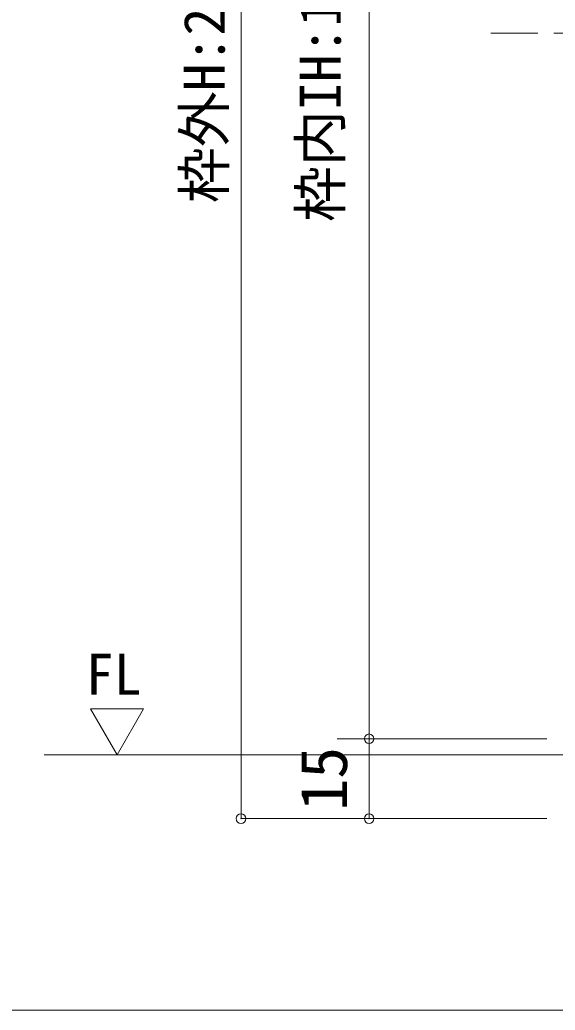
# Model space of a CAD drawing. Units: millimetres on the paper, enlarged 10 times, with parts at other scales. Extents: x -2000 to 2000, y -1385 to 1385.
# Drawn here: x -1276 to -941, y -68 to 552 of the extents above; entities that cross this region are included whole.
import ezdxf
from ezdxf.enums import TextEntityAlignment as Align

# ---------------------------------------------------------------- set-up
doc = ezdxf.new("R2010")
doc.units = ezdxf.units.MM
doc.header["$LTSCALE"] = 10
doc.header["$PDMODE"] = 32
doc.header["$PDSIZE"] = 6
doc.linetypes.add('DOUBLE_CHAIN2', pattern=[12.8, 9, -1, 0.6, -0.6, 0.6, -1])
doc.layers.add('1-1_0', color=7, linetype='Continuous', lineweight=18)
doc.layers.add('2-0_18', color=7, linetype='Continuous', lineweight=18)
doc.styles.add('ＭＳ ゴシック', font='')
doc.styles.get('ＭＳ ゴシック').set_extended_font_data('MS Gothic')

msp = doc.modelspace()

# ---------------------------------------------------------------- linework, layer by layer
at = {"layer": '1-1_0'}
msp.add_lwpolyline([(380, -67.5), (-1950, -67.5), (-1950, 1335)], dxfattribs=at)
at = {"layer": '1-1_0', "lineweight": 20}
msp.add_lwpolyline([(380, -67.5), (-1950, -67.5), (-1950, 1335)], dxfattribs=at)
at = {"layer": '2-0_18', "color": 4, "lineweight": 9}
for p, q in [((-1137.67, 1036.22), (-1137.67, 52.4)), ((-1057.51, 916.22), (-1057.51, 102.4)), ((-1077.51, 102.4), (-946.26, 102.4)), ((-1057.51, 102.4), (-1057.51, 52.4)), ((-932.92, 92.4), (-1260.86, 92.4)), ((-1137.67, 52.4), (-956.01, 52.4)), ((-1077.51, 52.4), (-946.26, 52.4))]:
    msp.add_line(p, q, dxfattribs=at)
at = {"layer": '2-0_18', "linetype": 'DOUBLE_CHAIN2', "lineweight": 20}
msp.add_line((-567.92, 544.07), (-981.26, 544.07), dxfattribs=at)
at = {"layer": '2-0_18', "lineweight": 20}
msp.add_lwpolyline([(-1215.16, 92.4), (-1198.67, 121.09), (-1231.86, 121.09)], close=True, dxfattribs=at)
at = {"layer": '2-0_18', "color": 4}
for p in [(-1057.51, 102.4), (-1137.67, 52.4), (-1057.51, 52.4)]:
    msp.add_point(p, dxfattribs=at)

# ---------------------------------------------------------------- texts
at = {"layer": '2-0_18', "style": 'ＭＳ ゴシック'}
for s, height, p in [('枠内IH:1,985', 25.66, (-1067.56, 425.86)), ('枠外H:2,036', 25.66, (-1140.17, 437.64)), ('15', 29.33, (-1062.51, 57.4))]:
    msp.add_text(s, height=height, rotation=90, dxfattribs=at).set_placement(p, align=Align.BOTTOM_LEFT)
msp.add_text('FL', height=25.66, dxfattribs=at).set_placement((-1234.82, 122.2), align=Align.BOTTOM_LEFT)

doc.saveas('drawing.dxf')
